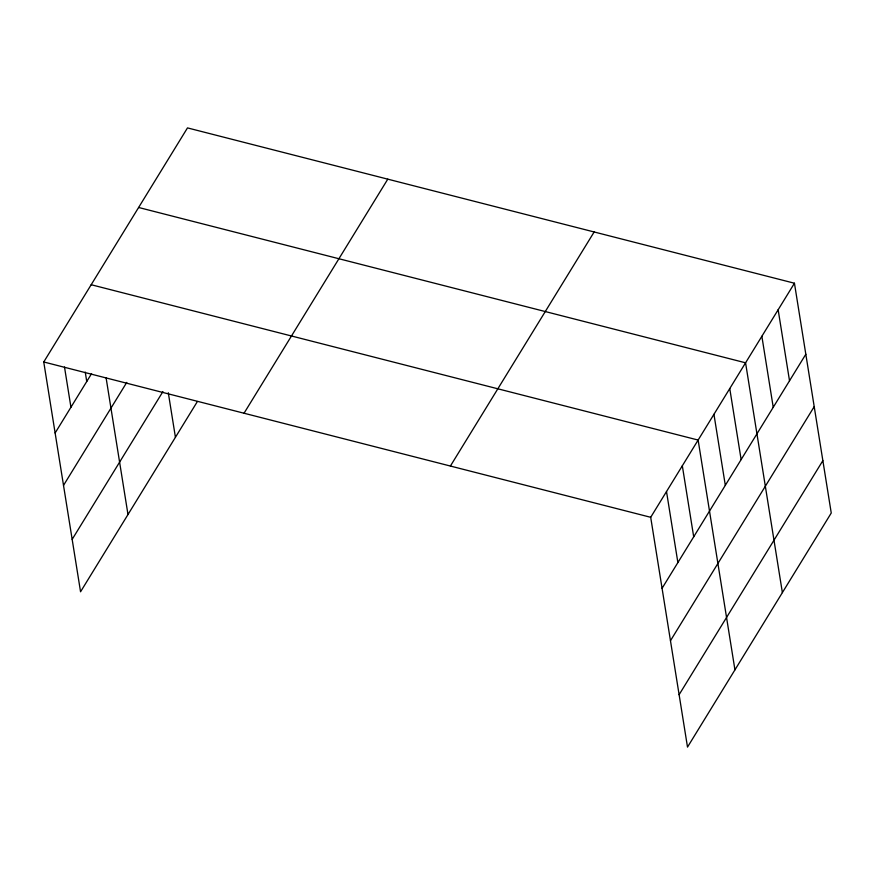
<?xml version="1.0" encoding="UTF-8"?>
<svg xmlns="http://www.w3.org/2000/svg" width="875" height="875" viewBox="0 0 875 875"><rect width="100%" height="100%" fill="white"/><g stroke="black" fill="none" stroke-linecap="round" stroke-linejoin="round"><path stroke-width="1.31" d="M197.389 401.527L80.555 591.773L43.75 361.977L187.491 127.903L794.445 283.227L831.25 513.023L687.509 747.097L650.694 517.3L794.445 283.227M55.125 432.994L91.558 373.658M63.514 485.384L126.766 382.397M72.166 539.372L162.914 391.606M244.037 413.23L387.789 179.156M450.406 466.036L594.147 231.973M662.069 588.317L805.82 354.244M670.469 640.719L814.209 406.645M679.109 694.706L822.861 460.633M138.622 207.484L745.566 362.808L782.381 592.616M91.186 284.725L698.13 440.059L734.945 669.856M43.75 361.977L650.694 517.3M778.148 309.75L789.523 380.778M761.862 336.284L773.238 407.302M729.761 388.555L741.136 459.583M713.945 414.312L725.32 485.33M682.325 465.806L693.7 536.823M666.509 491.553L677.884 562.57M168.295 392.744L175.427 437.281M106.127 378.011L127.991 514.533M85.247 372.116L86.745 381.5M64.498 367.041L70.941 407.247"/></g></svg>
